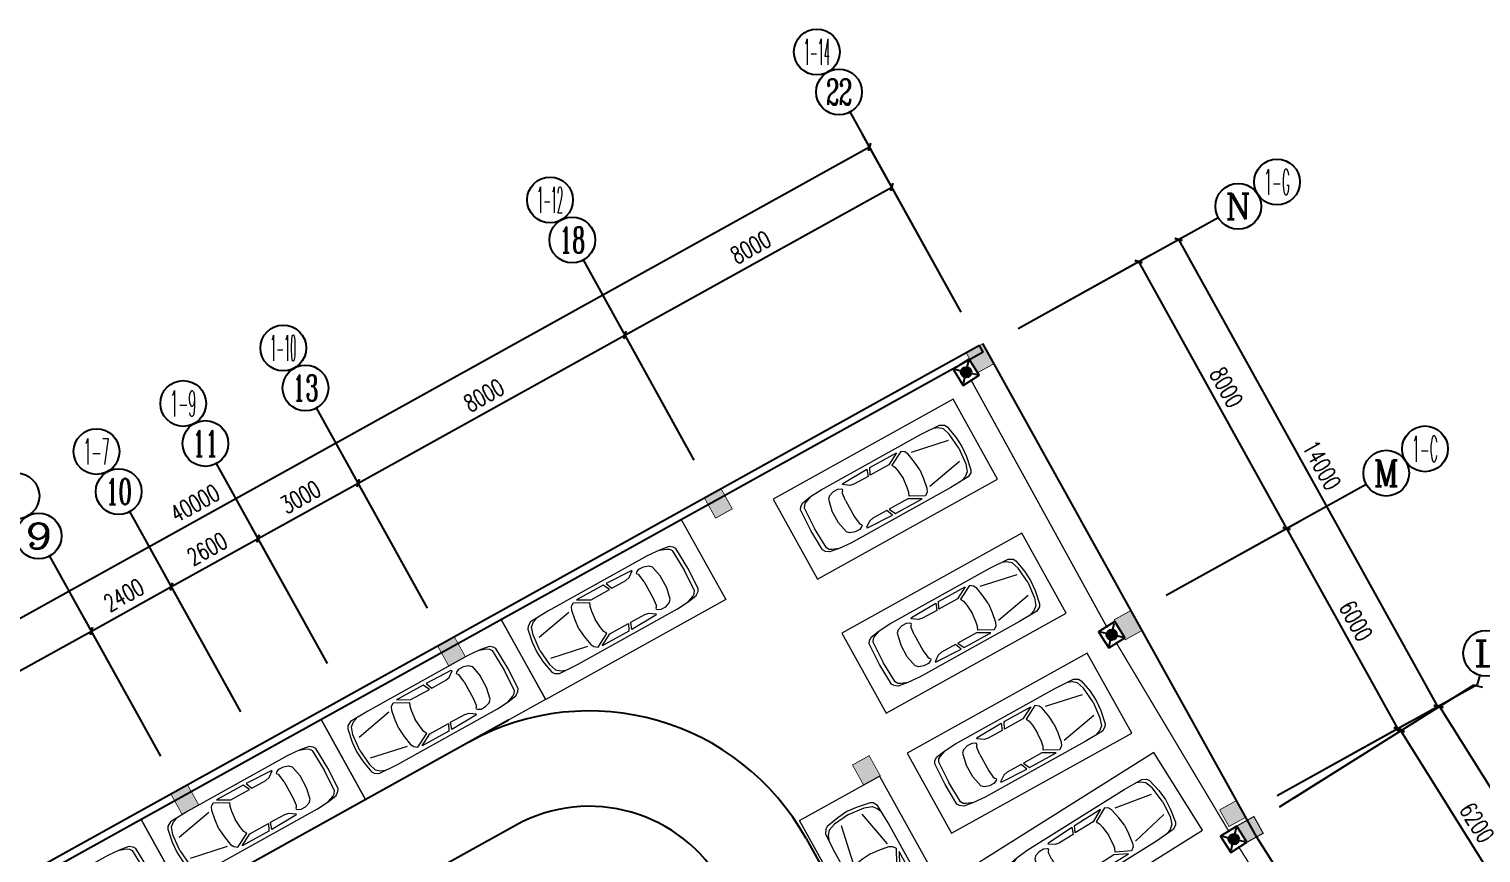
# Model space of a CAD drawing. Extents: x -6243262 to 3079315, y -2914302 to 172723.
# Drawn here: x -2031438 to -1993364, y -966482 to -944882 of the extents above; entities that cross this region are included whole.
import ezdxf
from ezdxf.enums import TextEntityAlignment as Align

# ---------------------------------------------------------------- set-up
doc = ezdxf.new("R2010")
doc.units = 0
doc.header["$LTSCALE"] = 1000
doc.linetypes.add('DASH', pattern=[0.35, 0.25, -0.1])
for name, color, linetype in [('0-柱2', 6, 'Continuous'), ('0-柱网', 2, 'Continuous'), ('AXIS_TEXT', 7, 'Continuous'), ('EQUIP-应急', 3, 'Continuous'), ('WIRE-应急', 1, 'DASH')]:
    doc.layers.add(name, color=color, linetype=linetype)
doc.layers.add('车位', color=252, linetype='Continuous', lineweight=5)
doc.styles.add('_TCH_AXIS', font='COMPLEX', dxfattribs={"bigfont": 'GBCBIG'})
doc.styles.add('_TCH_DIM_T3', font='SIMPLEX', dxfattribs={"width": 0.705882, "bigfont": 'GBCBIG'})
doc.styles.add('_TEL_DIM', font='SIMPLEX', dxfattribs={"width": 0.8, "height": 3.5, "bigfont": 'HZTXT'})
doc.styles.add('COMPLEX', font='COMPLEX')
doc.dimstyles.new('_TCH_ARCH&&150', dxfattribs={"dimtxt": 446.25, "dimasz": 150, "dimexe": 375, "dimexo": 450, "dimgap": 189.375, "dimtad": 1, "dimdec": 0, "dimzin": 0, "dimdsep": 46, "dimtxsty": '_TCH_DIM_T3', "dimblk": 'ARCHTICK', "dimcen": 0.09, "dimclrt": 7, "dimazin": 2, "dimtfac": 1, "dimtdec": 0, "dimtix": 1, "dimtmove": 2, "dimatfit": 3, "dimfxl": 0, "dimtolj": 1, "dimtzin": 0, "dimarcsym": 0})

# ---------------------------------------------------------------- blocks, each defined once
blk = doc.blocks.new('chewei')
at = {"layer": '车位', "color": 0}
for p, q in [((49090, 154915), (49134, 154982)), ((49134, 154982), (49201, 155026)), ((49201, 155026), (49801, 155049)), ((50401, 155026), (49801, 155049)), ((50467, 154982), (50401, 155026)), ((50512, 154915), (50467, 154982)), ((49023, 154737), (49090, 154915)), ((50578, 154737), (50512, 154915)), ((49201, 154160), (49245, 154293)), ((49245, 154293), (49312, 154360)), ((49312, 154360), (49623, 154426)), ((49623, 154426), (49978, 154426)), ((50290, 154360), (49978, 154426)), ((50356, 154293), (50290, 154360)), ((50401, 154160), (50356, 154293)), ((49134, 153826), (49112, 153093)), ((49156, 153849), (49134, 153826)), ((49267, 153693), (49156, 153849)), ((49201, 154026), (49201, 154160)), ((49245, 153938), (49201, 154026)), ((49267, 153915), (49245, 153938)), ((49290, 153915), (49267, 153915)), ((49312, 153938), (49290, 153915)), ((49356, 153960), (49312, 153938)), ((49556, 153982), (49356, 153960)), ((50045, 153982), (49556, 153982)), ((50045, 153982), (50245, 153960)), ((50245, 153960), (50290, 153938)), ((50290, 153938), (50312, 153915)), ((50312, 153915), (50334, 153915)), ((50334, 153915), (50356, 153938)), ((50334, 153693), (50445, 153849)), ((50356, 153938), (50401, 154026)), ((50401, 154026), (50401, 154160)), ((50445, 153849), (50467, 153826)), ((50467, 153826), (50490, 153093)), ((49290, 153582), (49267, 153693)), ((49290, 153160), (49290, 153582)), ((50312, 153582), (50334, 153693)), ((50312, 153160), (50312, 153582)), ((49112, 153093), (49290, 153160)), ((49290, 153093), (49112, 153004)), ((49290, 152538), (49290, 153093)), ((50490, 153093), (50312, 153160)), ((50312, 153093), (50490, 153004)), ((50312, 152538), (50312, 153093)), ((49112, 153004), (49112, 152204)), ((50490, 153004), (50490, 152204)), ((49112, 152204), (49290, 152538)), ((49134, 152093), (49334, 152471)), ((49334, 152471), (49423, 152427)), ((49423, 152427), (49556, 152404)), ((49556, 152404), (49801, 152382)), ((50045, 152404), (49801, 152382)), ((50178, 152427), (50045, 152404)), ((50267, 152471), (50178, 152427)), ((50467, 152093), (50267, 152471)), ((50490, 152204), (50312, 152538)), ((49201, 152004), (49134, 152093)), ((49290, 151960), (49201, 152004)), ((49556, 151916), (49290, 151960)), ((49801, 151893), (49556, 151916)), ((49801, 151893), (50045, 151916)), ((50045, 151916), (50312, 151960)), ((50312, 151960), (50401, 152004)), ((50401, 152004), (50467, 152093)), ((49490, 150871), (49290, 151871)), ((50112, 150871), (50312, 151871)), ((49067, 150938), (49023, 151049)), ((49156, 150827), (49067, 150938)), ((49356, 150760), (49156, 150827)), ((50245, 150760), (50445, 150827)), ((50445, 150827), (50534, 150938)), ((50534, 150938), (50578, 151049)), ((49801, 150716), (49356, 150760)), ((49801, 150716), (50245, 150760))]:
    blk.add_line(p, q, dxfattribs=at)
for points in [[(48601, 150227), (51001, 150227), (51001, 155627), (48601, 155627)], [(50578, 154737), (50601, 154404), (50601, 151404), (50578, 150871), (50512, 150760), (50445, 150716), (50090, 150649), (49801, 150627), (49512, 150649), (49156, 150716), (49090, 150760), (49023, 150871), (49001, 151404), (49001, 154404), (49023, 154737), (49067, 155004), (49134, 155093), (49201, 155137), (49801, 155160), (50401, 155137), (50467, 155093), (50534, 155004)]]:
    blk.add_lwpolyline(points, close=True, dxfattribs=at)
blk = doc.blocks.new('0-柱2')
at = {"layer": '0-柱2'}
h = blk.add_hatch(color=0, dxfattribs=at)
h.dxf.hatch_style = 1
h.paths.add_polyline_path([(57478, 42147), (57916, 42390), (58158, 41952), (57721, 41710)])
at = {"layer": '0-柱2', "color": 0, "const_width": 30}
blk.add_lwpolyline([(57478, 42147), (57916, 42390), (58158, 41952), (57721, 41710)], close=True, dxfattribs=at)
blk = doc.blocks.new('1#柱网')
at = {"layer": '0-柱网'}
for points in [[(509855, 93967), (509855, 93367), (510355, 93367), (510355, 93967)], [(517855, 93967), (517855, 93367), (518355, 93367), (518355, 93967)], [(525855, 93967), (525855, 93367), (526355, 93367), (526355, 93967)], [(533705, 93967), (533705, 93367), (534205, 93367), (534205, 93967)], [(525855, 85967), (525855, 85367), (526355, 85367), (526355, 85967)], [(533705, 85967), (533705, 85367), (534205, 85367), (534205, 85967)], [(533705, 80267), (533705, 79767), (534205, 79767), (534205, 80267)]]:
    blk.add_hatch(color=0, dxfattribs=at).paths.add_polyline_path(points)
at = {"layer": '0-柱网', "color": 0, "const_width": 20}
for points in [[(509855, 93967), (509855, 93367), (510355, 93367), (510355, 93967), (509855, 93967)], [(517855, 93967), (517855, 93367), (518355, 93367), (518355, 93967), (517855, 93967)], [(525855, 93967), (525855, 93367), (526355, 93367), (526355, 93967), (525855, 93967)], [(533705, 93967), (533705, 93367), (534205, 93367), (534205, 93967), (533705, 93967)], [(525855, 85967), (525855, 85367), (526355, 85367), (526355, 85967), (525855, 85967)], [(533705, 85967), (533705, 85367), (534205, 85367), (534205, 85967), (533705, 85967)], [(533705, 80267), (533705, 79767), (534205, 79767), (534205, 80267), (533705, 80267)]]:
    blk.add_lwpolyline(points, dxfattribs=at)
blk = doc.blocks.new('_ArchTick')
at = {"color": 0, "linetype": 'ByBlock', "const_width": 0.4}
blk.add_lwpolyline([(-0.5, -0.5), (0.5, 0.5)], dxfattribs=at)
blk = doc.blocks.new('*D597')
at = {"layer": '0-柱网', "color": 0, "lineweight": -2, "transparency": 16777216}
for p, q in [((1379444, -1151347), (1383574, -1148758)), ((1383257, -1148957), (1390373, -1160312)), ((1386560, -1162701), (1390691, -1160112))]:
    blk.add_line(p, q, dxfattribs=at)
at = {"layer": 'Defpoints', "color": 0, "transparency": 16777216}
for p in [(1379062, -1151586), (1390373, -1160312), (1386179, -1162940)]:
    blk.add_point(p, dxfattribs=at)
at = {"layer": '0-柱网', "color": 0, "lineweight": -2, "transparency": 16777216, "xscale": 150, "yscale": 150, "zscale": 150}
for p, rotation in [((1383257, -1148957), 122.0782976762227), ((1390373, -1160312), 302.0782976762227)]:
    blk.add_blockref('_ArchTick', p, dxfattribs=dict(at, rotation=rotation))
at = {"layer": '0-柱网', "color": 7, "transparency": 16777216, "insert": (1387164, -1154415), "char_height": 446.2, "attachment_point": 5, "rotation": 302.0783, "style": '_TCH_DIM_T3'}
blk.add_mtext('\\A1;13400', dxfattribs=at)
blk = doc.blocks.new('*D604')
at = {"layer": '0-柱网', "color": 0, "lineweight": -2, "transparency": 16777216}
for p, q in [((1379444, -1151347), (1382557, -1149396)), ((1382240, -1149595), (1385532, -1154848)), ((1382736, -1156601), (1385850, -1154649))]:
    blk.add_line(p, q, dxfattribs=at)
at = {"layer": 'Defpoints', "color": 0, "transparency": 16777216}
for p in [(1379062, -1151586), (1385532, -1154848), (1382355, -1156840)]:
    blk.add_point(p, dxfattribs=at)
at = {"layer": '0-柱网', "color": 0, "lineweight": -2, "transparency": 16777216, "xscale": 150, "yscale": 150, "zscale": 150}
for p, rotation in [((1382240, -1149595), 122.0782976762231), ((1385532, -1154848), 302.0782976762231)]:
    blk.add_blockref('_ArchTick', p, dxfattribs=dict(at, rotation=rotation))
at = {"layer": '0-柱网', "color": 7, "transparency": 16777216, "insert": (1384236, -1152002), "char_height": 446.2, "attachment_point": 5, "rotation": 302.0783, "style": '_TCH_DIM_T3'}
blk.add_mtext('\\A1;6200', dxfattribs=at)
blk = doc.blocks.new('*D605')
at = {"layer": '0-柱网', "color": 0, "lineweight": -2, "transparency": 16777216}
for p, q in [((1370493, -1138224), (1368129, -1133961)), ((1333331, -1153690), (1368311, -1134288)), ((1335514, -1157625), (1333149, -1153362))]:
    blk.add_line(p, q, dxfattribs=at)
at = {"layer": 'Defpoints', "color": 0, "transparency": 16777216}
for p in [(1368311, -1134288), (1370712, -1138617), (1335732, -1158019)]:
    blk.add_point(p, dxfattribs=at)
at = {"layer": '0-柱网', "color": 0, "lineweight": -2, "transparency": 16777216, "xscale": 150, "yscale": 150, "zscale": 150}
for p, rotation in [((1368311, -1134288), 29.01544279745686), ((1333331, -1153690), 209.0154427974569)]:
    blk.add_blockref('_ArchTick', p, dxfattribs=dict(at, rotation=rotation))
at = {"layer": '0-柱网', "color": 7, "transparency": 16777216, "insert": (1350621, -1143629), "char_height": 446.2, "attachment_point": 5, "rotation": 29.0154, "style": '_TCH_DIM_T3'}
blk.add_mtext('\\A1;40000', dxfattribs=at)
blk = doc.blocks.new('*D607')
at = {"layer": '0-柱网', "color": 0, "lineweight": -2, "transparency": 16777216}
for p, q in [((1361897, -1139218), (1368893, -1135338)), ((1370493, -1138224), (1368711, -1135010)), ((1363497, -1142104), (1361715, -1138890))]:
    blk.add_line(p, q, dxfattribs=at)
at = {"layer": 'Defpoints', "color": 0, "transparency": 16777216}
for p in [(1368893, -1135338), (1370712, -1138617), (1363716, -1142498)]:
    blk.add_point(p, dxfattribs=at)
at = {"layer": '0-柱网', "color": 0, "lineweight": -2, "transparency": 16777216, "xscale": 150, "yscale": 150, "zscale": 150}
for p, rotation in [((1368893, -1135338), 29.01544279745653), ((1361897, -1139218), 209.0154427974565)]:
    blk.add_blockref('_ArchTick', p, dxfattribs=dict(at, rotation=rotation))
at = {"layer": '0-柱网', "color": 7, "transparency": 16777216, "insert": (1365195, -1136917), "char_height": 446.2, "attachment_point": 5, "rotation": 29.0154, "style": '_TCH_DIM_T3'}
blk.add_mtext('\\A1;8000', dxfattribs=at)
blk = doc.blocks.new('*D608')
at = {"layer": '0-柱网', "color": 0, "lineweight": -2, "transparency": 16777216}
for p, q in [((1363497, -1142104), (1361715, -1138890)), ((1354901, -1143099), (1361897, -1139218)), ((1356501, -1145984), (1354719, -1142771))]:
    blk.add_line(p, q, dxfattribs=at)
at = {"layer": 'Defpoints', "color": 0, "transparency": 16777216}
for p in [(1361897, -1139218), (1363716, -1142498), (1356720, -1146378)]:
    blk.add_point(p, dxfattribs=at)
at = {"layer": '0-柱网', "color": 0, "lineweight": -2, "transparency": 16777216, "xscale": 150, "yscale": 150, "zscale": 150}
for p, rotation in [((1361897, -1139218), 29.01544279745653), ((1354901, -1143099), 209.0154427974565)]:
    blk.add_blockref('_ArchTick', p, dxfattribs=dict(at, rotation=rotation))
at = {"layer": '0-柱网', "color": 7, "transparency": 16777216, "insert": (1358199, -1140798), "char_height": 446.2, "attachment_point": 5, "rotation": 29.0154, "style": '_TCH_DIM_T3'}
blk.add_mtext('\\A1;8000', dxfattribs=at)
blk = doc.blocks.new('*D609')
at = {"layer": '0-柱网', "color": 0, "lineweight": -2, "transparency": 16777216}
for p, q in [((1356501, -1145984), (1354719, -1142771)), ((1352277, -1144554), (1354901, -1143099)), ((1353878, -1147440), (1352095, -1144226))]:
    blk.add_line(p, q, dxfattribs=at)
at = {"layer": 'Defpoints', "color": 0, "transparency": 16777216}
for p in [(1354901, -1143099), (1356720, -1146378), (1354096, -1147833)]:
    blk.add_point(p, dxfattribs=at)
at = {"layer": '0-柱网', "color": 0, "lineweight": -2, "transparency": 16777216, "xscale": 150, "yscale": 150, "zscale": 150}
for p, rotation in [((1354901, -1143099), 29.01544279746001), ((1352277, -1144554), 209.01544279746)]:
    blk.add_blockref('_ArchTick', p, dxfattribs=dict(at, rotation=rotation))
at = {"layer": '0-柱网', "color": 7, "transparency": 16777216, "insert": (1353389, -1143465), "char_height": 446.2, "attachment_point": 5, "rotation": 29.0154, "style": '_TCH_DIM_T3'}
blk.add_mtext('\\A1;3000', dxfattribs=at)
blk = doc.blocks.new('*D610')
at = {"layer": '0-柱网', "color": 0, "lineweight": -2, "transparency": 16777216}
for p, q in [((1353878, -1147440), (1352095, -1144226)), ((1350004, -1145815), (1352277, -1144554)), ((1351604, -1148701), (1349822, -1145487))]:
    blk.add_line(p, q, dxfattribs=at)
at = {"layer": 'Defpoints', "color": 0, "transparency": 16777216}
for p in [(1352277, -1144554), (1354096, -1147833), (1351823, -1149094)]:
    blk.add_point(p, dxfattribs=at)
at = {"layer": '0-柱网', "color": 0, "lineweight": -2, "transparency": 16777216, "xscale": 150, "yscale": 150, "zscale": 150}
for p, rotation in [((1352277, -1144554), 29.01544279745902), ((1350004, -1145815), 209.015442797459)]:
    blk.add_blockref('_ArchTick', p, dxfattribs=dict(at, rotation=rotation))
at = {"layer": '0-柱网', "color": 7, "transparency": 16777216, "insert": (1350940, -1144824), "char_height": 446.2, "attachment_point": 5, "rotation": 29.0154, "style": '_TCH_DIM_T3'}
blk.add_mtext('\\A1;2600', dxfattribs=at)
blk = doc.blocks.new('*D611')
at = {"layer": '0-柱网', "color": 0, "lineweight": -2, "transparency": 16777216}
for p, q in [((1351604, -1148701), (1349822, -1145487)), ((1347905, -1146979), (1350004, -1145815)), ((1349506, -1149865), (1347723, -1146651))]:
    blk.add_line(p, q, dxfattribs=at)
at = {"layer": 'Defpoints', "color": 0, "transparency": 16777216}
for p in [(1350004, -1145815), (1351823, -1149094), (1349724, -1150258)]:
    blk.add_point(p, dxfattribs=at)
at = {"layer": '0-柱网', "color": 0, "lineweight": -2, "transparency": 16777216, "xscale": 150, "yscale": 150, "zscale": 150}
for p, rotation in [((1350004, -1145815), 29.01544279745487), ((1347905, -1146979), 209.0154427974549)]:
    blk.add_blockref('_ArchTick', p, dxfattribs=dict(at, rotation=rotation))
at = {"layer": '0-柱网', "color": 7, "transparency": 16777216, "insert": (1348754, -1146036), "char_height": 446.2, "attachment_point": 5, "rotation": 29.0154, "style": '_TCH_DIM_T3'}
blk.add_mtext('\\A1;2400', dxfattribs=at)
blk = doc.blocks.new('*D612')
at = {"layer": '0-柱网', "color": 0, "lineweight": -2, "transparency": 16777216}
for p, q in [((1349506, -1149865), (1347723, -1146651)), ((1340909, -1150859), (1347905, -1146979)), ((1342510, -1153745), (1340727, -1150531))]:
    blk.add_line(p, q, dxfattribs=at)
at = {"layer": 'Defpoints', "color": 0, "transparency": 16777216}
for p in [(1347905, -1146979), (1349724, -1150258), (1342728, -1154139)]:
    blk.add_point(p, dxfattribs=at)
at = {"layer": '0-柱网', "color": 0, "lineweight": -2, "transparency": 16777216, "xscale": 150, "yscale": 150, "zscale": 150}
for p, rotation in [((1347905, -1146979), 29.01544279745719), ((1340909, -1150859), 209.0154427974572)]:
    blk.add_blockref('_ArchTick', p, dxfattribs=dict(at, rotation=rotation))
at = {"layer": '0-柱网', "color": 7, "transparency": 16777216, "insert": (1344207, -1148558), "char_height": 446.2, "attachment_point": 5, "rotation": 29.0154, "style": '_TCH_DIM_T3'}
blk.add_mtext('\\A1;8000', dxfattribs=at)
blk = doc.blocks.new('_AXISO')
at = {"color": 0}
blk.add_circle((0, 0), 0.5, dxfattribs=at)
at = {"layer": 'AXIS_TEXT', "color": 0, "style": 'COMPLEX', "width": 1.041667}
blk.add_attdef('A', text='', height=0.56, dxfattribs=at).set_placement((-0.25, -0.28), (0.25, -0.28), align=Align.FIT)
blk = doc.blocks.new('*D617')
at = {"layer": '0-柱网', "color": 0, "lineweight": -2, "transparency": 16777216}
for p, q in [((1372601, -1138827), (1376742, -1136530)), ((1376414, -1136712), (1383205, -1148955)), ((1379391, -1151070), (1383533, -1148773))]:
    blk.add_line(p, q, dxfattribs=at)
at = {"layer": 'Defpoints', "color": 0, "transparency": 16777216}
for p in [(1372207, -1139046), (1383205, -1148955), (1378998, -1151288)]:
    blk.add_point(p, dxfattribs=at)
at = {"layer": '0-柱网', "color": 0, "lineweight": -2, "transparency": 16777216, "xscale": 150, "yscale": 150, "zscale": 150}
for p, rotation in [((1376414, -1136712), 119.0154427974566), ((1383205, -1148955), 299.0154427974566)]:
    blk.add_blockref('_ArchTick', p, dxfattribs=dict(at, rotation=rotation))
at = {"layer": '0-柱网', "color": 7, "transparency": 16777216, "insert": (1380170, -1142633), "char_height": 446.2, "attachment_point": 5, "rotation": 299.0154, "style": '_TCH_DIM_T3'}
blk.add_mtext('\\A1;14000', dxfattribs=at)
blk = doc.blocks.new('*D618')
at = {"layer": '0-柱网', "color": 0, "lineweight": -2, "transparency": 16777216}
for p, q in [((1376481, -1145823), (1379575, -1144107)), ((1379247, -1144289), (1382157, -1149536)), ((1379391, -1151070), (1382485, -1149354))]:
    blk.add_line(p, q, dxfattribs=at)
at = {"layer": 'Defpoints', "color": 0, "transparency": 16777216}
for p in [(1376087, -1146042), (1382157, -1149536), (1378998, -1151288)]:
    blk.add_point(p, dxfattribs=at)
at = {"layer": '0-柱网', "color": 0, "lineweight": -2, "transparency": 16777216, "xscale": 150, "yscale": 150, "zscale": 150}
for p, rotation in [((1379247, -1144289), 119.015442797457), ((1382157, -1149536), 299.015442797457)]:
    blk.add_blockref('_ArchTick', p, dxfattribs=dict(at, rotation=rotation))
at = {"layer": '0-柱网', "color": 7, "transparency": 16777216, "insert": (1381063, -1146713), "char_height": 446.2, "attachment_point": 5, "rotation": 299.0154, "style": '_TCH_DIM_T3'}
blk.add_mtext('\\A1;6000', dxfattribs=at)
blk = doc.blocks.new('*D619')
at = {"layer": '0-柱网', "color": 0, "lineweight": -2, "transparency": 16777216}
for p, q in [((1372601, -1138827), (1375694, -1137111)), ((1375366, -1137293), (1379247, -1144289)), ((1376481, -1145823), (1379575, -1144107))]:
    blk.add_line(p, q, dxfattribs=at)
at = {"layer": 'Defpoints', "color": 0, "transparency": 16777216}
for p in [(1372207, -1139046), (1379247, -1144289), (1376087, -1146042)]:
    blk.add_point(p, dxfattribs=at)
at = {"layer": '0-柱网', "color": 0, "lineweight": -2, "transparency": 16777216, "xscale": 150, "yscale": 150, "zscale": 150}
for p, rotation in [((1375366, -1137293), 119.0154427974577), ((1379247, -1144289), 299.0154427974577)]:
    blk.add_blockref('_ArchTick', p, dxfattribs=dict(at, rotation=rotation))
at = {"layer": '0-柱网', "color": 7, "transparency": 16777216, "insert": (1377667, -1140591), "char_height": 446.2, "attachment_point": 5, "rotation": 299.0154, "style": '_TCH_DIM_T3'}
blk.add_mtext('\\A1;8000', dxfattribs=at)
blk = doc.blocks.new('$equip$00002604')
blk.add_hatch(color=256).paths.add_polyline_path([(0.275, 0.5, 1), (-0.274, 0.5, 1)])
for p, q in [((-0.429, 0.929), (-0.194, 0.694)), ((0.194, 0.694), (0.429, 0.929)), ((-0.429, 0.071), (-0.194, 0.306)), ((0.194, 0.306), (0.429, 0.071))]:
    blk.add_line(p, q)
at = {"const_width": 0.04}
blk.add_lwpolyline([(-0.5, 1), (-0.5, 0), (0.5, 0), (0.5, 1), (-0.5, 1), (-0.5, 0)], dxfattribs=at)
blk.add_lwpolyline([(-0.5, 1), (-0.5, 0), (0.5, 0), (0.5, 1)], close=True)
blk.add_circle((0, 0.5), 0.275)
for p in [(0, 1), (-0.5, 0.5), (0, 0), (0.5, 0.5)]:
    blk.add_point(p)
at = {"color": 7, "style": '_TEL_DIM', "flags": 1}
blk.add_attdef('A', text='', height=0.000025, dxfattribs=at).set_placement((0, 0), align=Align.MIDDLE_CENTER)
blk = doc.blocks.new('345634')
at = {"layer": '0-柱网', "color": 8}
for p, q in [((1370711.5, -1138617.2), (1367801.3, -1133370.3)), ((1372207, -1139045.6), (1377454, -1136135.3)), ((1363715.6, -1142497.6), (1360805.3, -1137250.6)), ((1371196.6, -1139491.7), (1327725.6, -1163603.4)), ((1371293.6, -1139666.6), (1371196.6, -1139491.7)), ((1371293.6, -1139666.6), (1327874.1, -1163749.7)), ((1356719.7, -1146377.9), (1353809.4, -1141131)), ((1354096.2, -1147833.1), (1351186, -1142586.1)), ((1376087.4, -1146041.5), (1381334.3, -1143131.2)), ((1351822.6, -1149094.2), (1348912.3, -1143847.2)), ((1349723.8, -1150258.3), (1346813.5, -1145011.4)), ((1384313, -1148139.2), (1384244.6, -1148378.2)), ((1378997.7, -1151288.4), (1384244.6, -1148378.2)), ((1379062.3, -1151586.3), (1384146.2, -1148399.8)), ((1384388.5, -1148455.4), (1384146.2, -1148399.8)), ((1358843.5, -1149316.6), (1331138.1, -1164683.8)), ((1359022.6, -1152076.1), (1332350.7, -1166870)), ((1366647, -1152421.3), (1378793.3, -1174319.9))]:
    blk.add_line(p, q, dxfattribs=at)
blk.add_lwpolyline([(1385044.2, -1162824.9), (1378462.7, -1152385.6), (1371284, -1139443.2)], dxfattribs=at)
for centre in [(1366928.2, -1131796.2), (1378995.4, -1135207), (1359932.3, -1135676.5), (1352936.4, -1139556.9), (1350312.9, -1141012), (1348039.2, -1142273.2), (1382875.8, -1142202.9), (1345940.4, -1143437.3)]:
    blk.add_circle(centre, 600, dxfattribs=at)
for radius in [6500, 4000]:
    blk.add_arc((1360962.8, -1155574), radius, 29.01544, 119.01544, dxfattribs=at)
ref = blk.add_blockref('_AXISO', (1367510.2, -1132845.6), dxfattribs=dict(at, xscale=1200, yscale=1200, zscale=1200))
ref.add_attrib('A', '22', dxfattribs={"layer": 'AXIS_TEXT', "color": 8, "height": 678.82, "style": '_TCH_AXIS', "width": 0.617647}).set_placement((1367170.8, -1133185), (1367849.6, -1133185), align=Align.FIT)
ref = blk.add_blockref('_AXISO', (1377978.6, -1135844.3), dxfattribs=dict(at, xscale=1200, yscale=1200, zscale=1200))
ref.add_attrib('A', 'N', dxfattribs={"layer": 'AXIS_TEXT', "color": 8, "height": 678.8, "style": '_TCH_AXIS', "width": 1.105263}).set_placement((1377639.2, -1136183.7), (1378318.1, -1136183.7), align=Align.FIT)
ref = blk.add_blockref('_AXISO', (1360514.3, -1136725.9), dxfattribs=dict(at, xscale=1200, yscale=1200, zscale=1200))
ref.add_attrib('A', '18', dxfattribs={"layer": 'AXIS_TEXT', "color": 8, "height": 678.82, "style": '_TCH_AXIS', "width": 0.724138}).set_placement((1360174.9, -1137065.3), (1360853.7, -1137065.3), align=Align.FIT)
for name, p, rotation in [('1#柱网', (949705.9, -1480730.1), 29.01544279361993), ('chewei', (1526610.8, -1112630.5), 119.0154427935201), ('chewei', (1528412.4, -1116144.2), 119.0154427935201), ('chewei', (1530130.3, -1119290.4), 119.0154427935201), ('chewei', (1530144.7, -1113599.1), 122.0782976762323)]:
    blk.add_blockref(name, p, dxfattribs=dict(at, rotation=rotation))
ref = blk.add_blockref('_AXISO', (1353518.4, -1140606.3), dxfattribs=dict(at, xscale=1200, yscale=1200, zscale=1200))
ref.add_attrib('A', '13', dxfattribs={"layer": 'AXIS_TEXT', "color": 8, "height": 678.82, "style": '_TCH_AXIS', "width": 0.724138}).set_placement((1353179, -1140945.7), (1353857.8, -1140945.7), align=Align.FIT)
ref = blk.add_blockref('_AXISO', (1350894.9, -1142061.4), dxfattribs=dict(at, xscale=1200, yscale=1200, zscale=1200))
ref.add_attrib('A', '11', dxfattribs={"layer": 'AXIS_TEXT', "color": 8, "height": 678.82, "style": '_TCH_AXIS', "width": 0.875}).set_placement((1350555.5, -1142400.8), (1351234.4, -1142400.8), align=Align.FIT)
ref = blk.add_blockref('_AXISO', (1381859, -1142840.2), dxfattribs=dict(at, xscale=1200, yscale=1200, zscale=1200))
ref.add_attrib('A', 'M', dxfattribs={"layer": 'AXIS_TEXT', "color": 8, "height": 678.8, "style": '_TCH_AXIS'}).set_placement((1381519.6, -1143179.6), (1382198.4, -1143179.6), align=Align.FIT)
ref = blk.add_blockref('_AXISO', (1348621.3, -1143322.6), dxfattribs=dict(at, xscale=1200, yscale=1200, zscale=1200))
ref.add_attrib('A', '10', dxfattribs={"layer": 'AXIS_TEXT', "color": 8, "height": 678.82, "style": '_TCH_AXIS', "width": 0.724138}).set_placement((1348281.9, -1143662), (1348960.7, -1143662), align=Align.FIT)
ref = blk.add_blockref('_AXISO', (1346522.5, -1144486.7), dxfattribs=dict(at, xscale=1200, yscale=1200, zscale=1200))
ref.add_attrib('A', '9', dxfattribs={"layer": 'AXIS_TEXT', "color": 8, "height": 678.8, "style": '_TCH_AXIS', "width": 1.5}).set_placement((1346183.1, -1144826.1), (1346861.9, -1144826.1), align=Align.FIT)
at = {"layer": '0-柱网', "color": 8, "xscale": -1}
for p, rotation in [((1252129.1, -1264245.8), 299.0697133545411), ((1247406.8, -1266865.1), 299.0697133545411), ((1242687.1, -1269488.8), 299.0697133545411), ((1251107.2, -1044146.9), 209.0154427927837), ((1237964.8, -1272108.1), 299.0697133545411)]:
    blk.add_blockref('chewei', p, dxfattribs=dict(at, rotation=rotation))
at = {"layer": '0-柱网', "color": 8}
ref = blk.add_blockref('_AXISO', (1384478.3, -1147562.4), dxfattribs=dict(at, xscale=1200, yscale=1200, zscale=1200))
ref.add_attrib('A', 'L', dxfattribs={"layer": 'AXIS_TEXT', "color": 8, "height": 678.8, "style": '_TCH_AXIS', "width": 1.4}).set_placement((1384138.8, -1147901.9), (1384817.7, -1147901.9), align=Align.FIT)
blk.add_blockref('0-柱2', (1320474.1, -1194231.9), dxfattribs=at)
at = {"layer": '0-柱网', "color": 7, "style": '_TCH_AXIS'}
for s, width, p, p2 in [('1-14', 0.291667, (1366588.8, -1132135.6), (1367267.6, -1132135.6)), ('1-G', 0.355932, (1378656, -1135546.4), (1379334.8, -1135546.4)), ('1-12', 0.3, (1359592.9, -1136016), (1360271.7, -1136016)), ('1-10', 0.3, (1352596.9, -1139896.3), (1353275.8, -1139896.3)), ('1-9', 0.381818, (1349973.5, -1141351.5), (1350652.3, -1141351.5)), ('1-7', 0.381818, (1347699.8, -1142612.6), (1348378.6, -1142612.6)), ('1-C', 0.375, (1382536.4, -1142542.3), (1383215.2, -1142542.3))]:
    blk.add_text(s, height=678.82, dxfattribs=dict(at, width=width)).set_placement(p, p2, align=Align.FIT)
at = {"layer": '0-柱网', "color": 8}
for p1, p2, distance, picture, middle in [((1335732, -1158019), (1370711.5, -1138617.2), 4950, '*D605', (1350620.7, -1143628.7)), ((1363715.6, -1142497.6), (1370711.5, -1138617.2), 3750, '*D607', (1365194.6, -1136917.3)), ((1372207, -1139045.6), (1378997.7, -1151288.4), 4811, '*D617', (1380170.2, -1142633.4)), ((1372207, -1139045.6), (1376087.4, -1146041.5), 3612.7, '*D619', (1377667.2, -1140591.1)), ((1356719.7, -1146377.9), (1363715.6, -1142497.6), 3750, '*D608', (1358198.7, -1140797.7)), ((1354096.2, -1147833.1), (1356719.7, -1146377.9), 3750, '*D609', (1353389, -1143465.4)), ((1351822.6, -1149094.2), (1354096.2, -1147833.1), 3750, '*D610', (1350940.4, -1144823.6)), ((1376087.4, -1146041.5), (1378997.7, -1151288.4), 3612.7, '*D618', (1381062.5, -1146712.6)), ((1349723.8, -1150258.3), (1351822.6, -1149094.2), 3750, '*D611', (1348754.2, -1146036.2)), ((1342727.9, -1154138.7), (1349723.8, -1150258.3), 3750, '*D612', (1344206.8, -1148558.4)), ((1379062.3, -1151586.3), (1386178.7, -1162940.4), 4950, '*D597', (1387164.3, -1154415.4)), ((1379062.3, -1151586.3), (1382355, -1156839.7), 3750, '*D604', (1384235.6, -1152002.4))]:
    dim = blk.add_aligned_dim(p1=p1, p2=p2, distance=distance, dimstyle='_TCH_ARCH&&150', dxfattribs=at)
    dim.commit()
    dim.dimension.update_dxf_attribs({"geometry": picture, "text_midpoint": middle})

msp = doc.modelspace()

# ---------------------------------------------------------------- linework, layer by layer
at = {"layer": 'WIRE-应急', "linetype": 'DASH', "const_width": 35}
for points in [[(-2006732, -954091.8), (-2003179.5, -960550.4)], [(-2002923, -960979.7), (-1999978.5, -965909.7)], [(-1999711.6, -966332.5), (-1996713.4, -971083)]]:
    msp.add_lwpolyline(points, dxfattribs=at)

# ---------------------------------------------------------------- block references
msp.add_blockref('345634', (-3377707.6, 186314.1))
at = {"layer": 'EQUIP-应急', "xscale": 499.9999999999999, "yscale": 499.9999999999999, "zscale": 499.9999999999999, "rotation": 121.9999999999862}
for p in [(-2006652.5, -953747.3), (-2002835, -960629.9), (-1999634, -965989.2)]:
    msp.add_blockref('$equip$00002604', p, dxfattribs=at)

doc.saveas('drawing.dxf')
